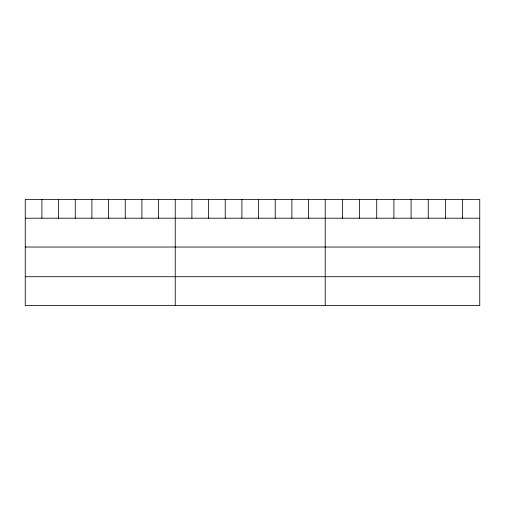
<?xml version="1.0" encoding="UTF-8"?>
<svg xmlns="http://www.w3.org/2000/svg" width="505" height="505" viewBox="0 0 505 505"><rect width="100%" height="100%" fill="white"/><g stroke="black" fill="none" stroke-linecap="round" stroke-linejoin="round"><path stroke-width="0.76" d="M479.75 218.204L479.75 305.557L25.25 305.557L25.25 199.443L479.75 199.443L479.75 218.204L25.25 218.204M25.25 247.033L479.75 247.033M25.25 276.727L479.75 276.727M462.58 199.443L462.58 218.204M445.41 199.443L445.41 218.204M428.24 199.443L428.24 218.204M411.07 199.443L411.07 218.204M393.9 199.443L393.9 218.204M376.73 199.443L376.73 218.204M359.56 199.443L359.56 218.204M342.39 199.443L342.39 218.204M325.22 199.443L325.22 305.557M308.555 199.443L308.555 218.204M291.89 199.443L291.89 218.204M275.225 199.443L275.225 218.204M258.56 199.443L258.56 218.204M241.895 199.443L241.895 218.204M225.23 199.443L225.23 218.204M208.565 199.443L208.565 218.204M191.9 199.443L191.9 218.204M175.235 199.443L175.235 305.557M158.57 199.443L158.57 218.204M141.905 199.443L141.905 218.204M125.24 199.443L125.24 218.204M108.575 199.443L108.575 218.204M91.91 199.443L91.91 218.204M75.245 199.443L75.245 218.204M58.58 199.443L58.58 218.204M41.915 199.443L41.915 218.204"/></g></svg>
